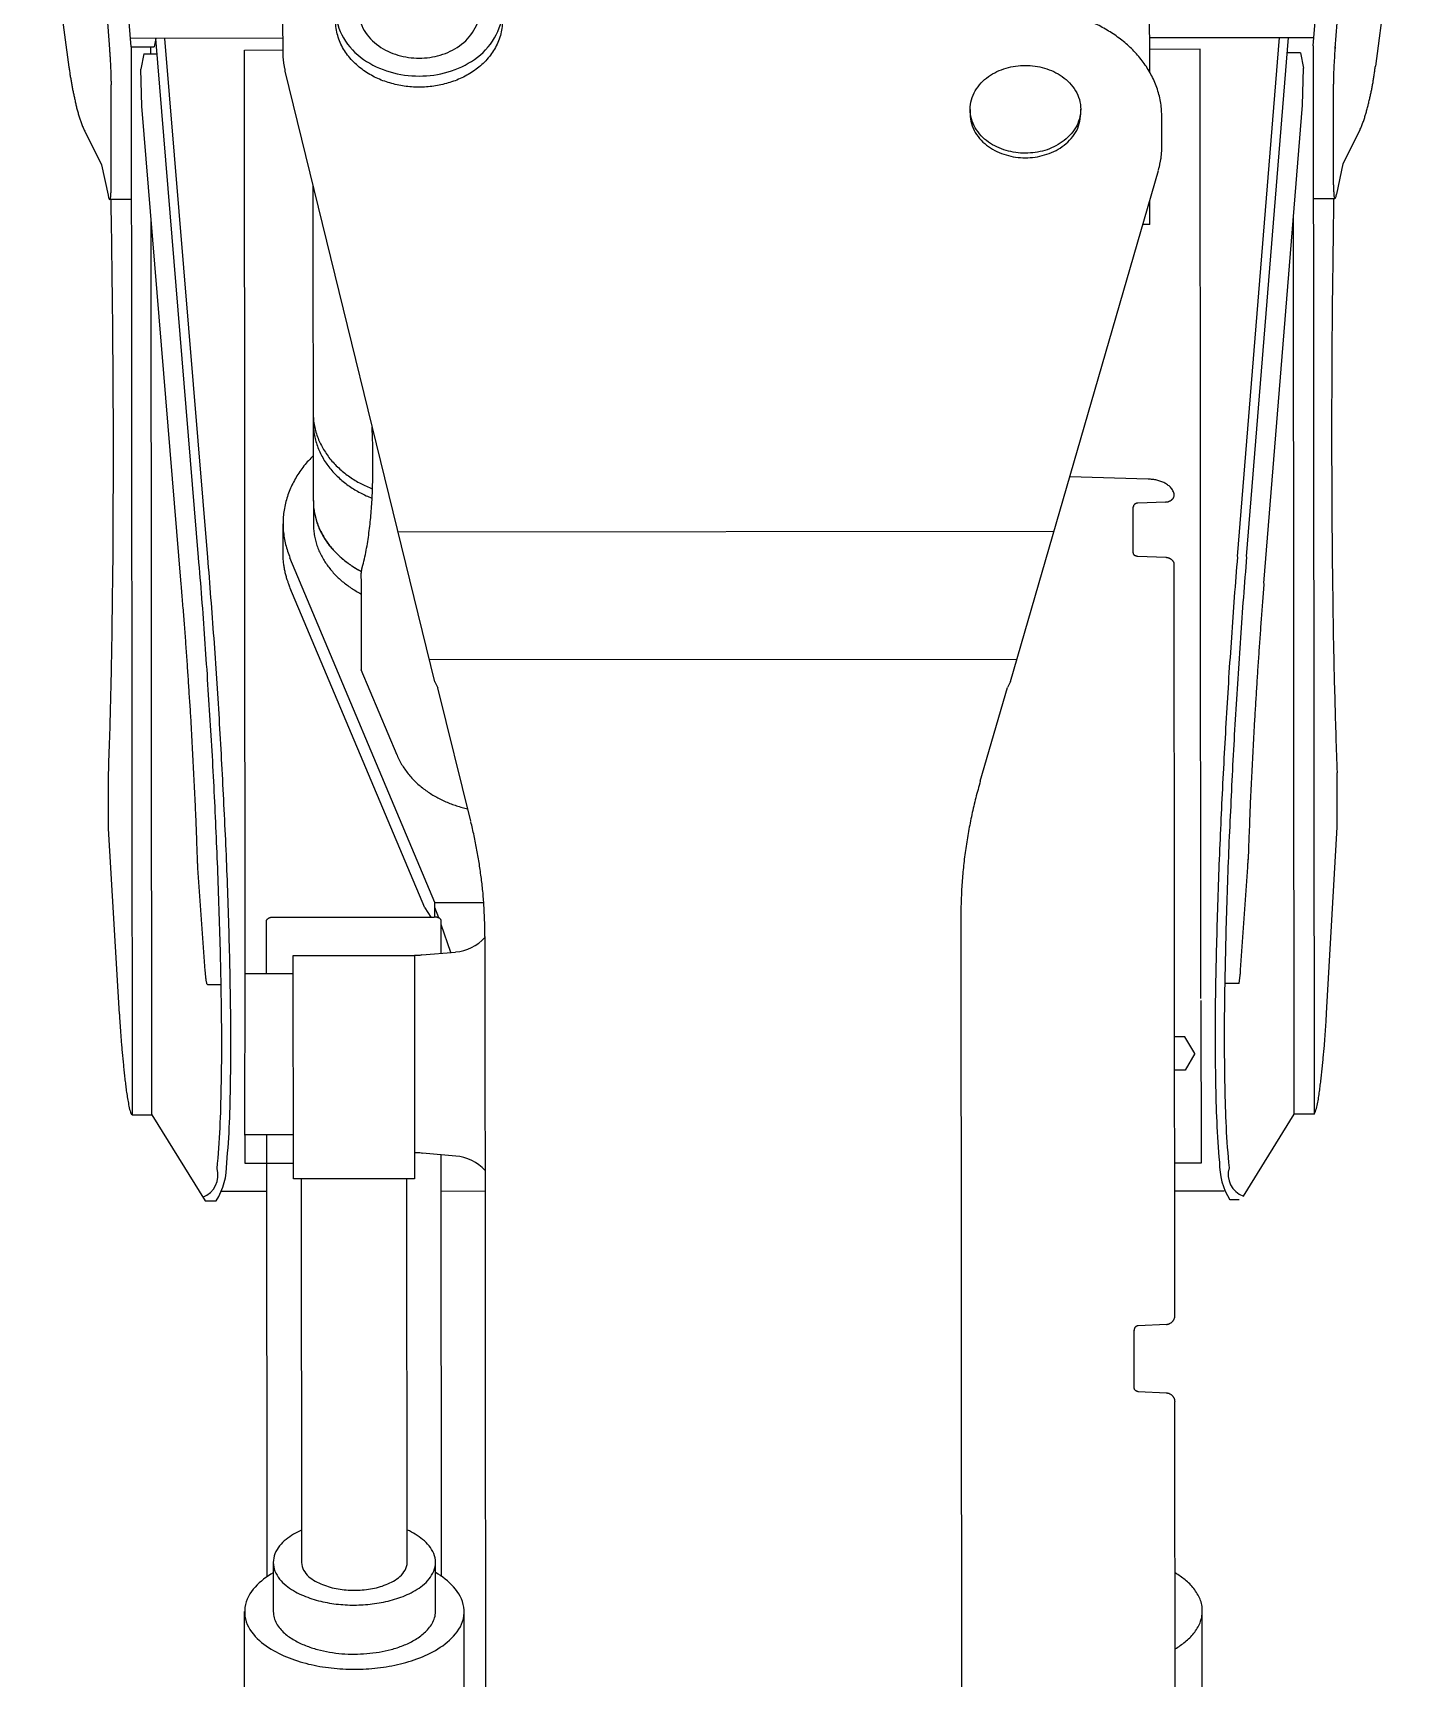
# Model space of a CAD drawing. Header units: millimetres. Extents: x 21.96 to 23.21, y 30.4 to 34.37.
# Drawn here: x 22.455 to 22.909, y 32.699 to 33.242 of the extents above; entities that cross this region are included whole.
import ezdxf

# ---------------------------------------------------------------- set-up
doc = ezdxf.new("R2010")
doc.units = ezdxf.units.MM

# ---------------------------------------------------------------- blocks, each defined once
blk = doc.blocks.new('*U93')
for p, q in [((1.7123, 5.6599), (1.7112, 7.0025)), ((1.0406, 5.6765), (1.0241, 5.877)), ((1.8201, 5.6771), (1.8363, 5.8776)), ((0.9757, 5.8422), (0.9995, 5.663)), ((1.8847, 5.8429), (1.8612, 5.6637)), ((1.8397, 5.7465), (1.8345, 5.6756)), ((1.1405, 5.6821), (1.0401, 5.682)), ((1.0568, 5.682), (1.0557, 5.6765)), ((1.085, 5.3396), (1.0568, 5.682)), ((1.0911, 5.3396), (1.0628, 5.682)), ((1.7123, 5.6826), (1.8206, 5.6827)), ((1.7702, 5.3401), (1.7979, 5.6826)), ((1.7762, 5.3401), (1.8039, 5.6826)), ((1.0405, 5.6765), (1.0557, 5.6765)), ((1.0489, 5.6718), (1.047, 5.6617)), ((1.0489, 5.6718), (1.0576, 5.6718)), ((1.0536, 5.6718), (1.0536, 5.6765)), ((1.8118, 5.6724), (1.8031, 5.6724)), ((1.8118, 5.6724), (1.8138, 5.6623)), ((1.0476, 5.6373), (1.047, 5.6617)), ((1.2408, 5.2574), (1.1421, 5.6604)), ((1.8132, 5.6379), (1.8138, 5.6623)), ((1.0273, 5.5849), (1.0273, 5.6513)), ((1.8336, 5.5855), (1.8335, 5.6519)), ((1.0736, 5.3219), (1.0476, 5.6373)), ((1.7877, 5.3225), (1.8132, 5.6379)), ((1.7203, 5.6109), (1.7203, 5.6304)), ((1.0099, 5.6209), (1.021, 5.5986)), ((1.8509, 5.6215), (1.8398, 5.5993)), ((1.021, 5.5986), (1.0253, 5.5786)), ((1.6206, 5.2577), (1.7181, 5.5949)), ((1.8398, 5.5993), (1.8356, 5.5793)), ((1.1607, 5.3767), (1.1605, 5.5852)), ((1.0406, 5.5757), (1.0264, 5.5757)), ((1.7124, 5.5592), (1.7124, 5.5752)), ((1.8203, 5.5763), (1.8345, 5.5763)), ((1.7124, 5.5592), (1.7077, 5.5592)), ((1.8077, 4.9723), (1.8072, 5.5641)), ((1.7114, 5.3912), (1.6597, 5.3928)), ((1.1607, 5.3772), (1.1607, 5.3618)), ((1.7228, 5.3761), (1.7044, 5.3753)), ((1.6492, 5.3566), (1.2166, 5.3562)), ((1.2409, 5.1119), (1.1453, 5.3393)), ((1.7229, 5.3394), (1.7044, 5.3402)), ((1.7289, 4.8393), (1.7285, 5.3347)), ((1.2342, 5.1083), (1.1453, 5.3198)), ((1.1922, 5.3254), (1.1922, 5.2652)), ((1.2159, 5.209), (1.1922, 5.2653)), ((1.6248, 5.2722), (1.2372, 5.2719)), ((1.2408, 5.2574), (1.2428, 5.2535)), ((1.6206, 5.2577), (1.6186, 5.2538)), ((1.2645, 5.1655), (1.2428, 5.2535)), ((1.6006, 5.1919), (1.6186, 5.2538)), ((1.0256, 5.1608), (1.0256, 5.1969)), ((1.8359, 5.1615), (1.8359, 5.1975)), ((1.0328, 5.0381), (1.0256, 5.1608)), ((1.829, 5.0388), (1.8359, 5.1615)), ((1.0894, 5.0668), (1.0846, 5.1346)), ((1.7723, 5.0674), (1.777, 5.1352)), ((1.2342, 5.1083), (1.2383, 5.1023)), ((1.2434, 5.1017), (1.2409, 5.1085)), ((1.5878, 5.1023), (1.5888, 3.8081)), ((1.2514, 5.0789), (1.2449, 5.0973)), ((1.2739, 5.0894), (1.2749, 3.8079)), ((1.2323, 5.0773), (1.2545, 5.0792)), ((1.0908, 5.0578), (1.0999, 5.0578)), ((1.771, 5.0584), (1.7618, 5.0584)), ((1.7356, 5.0233), (1.7288, 5.0233)), ((1.742, 5.0123), (1.7356, 5.0233)), ((1.742, 5.0123), (1.7357, 5.0013)), ((1.7357, 5.0013), (1.7288, 5.0013)), ((1.0411, 4.9717), (1.0406, 4.9726)), ((1.7742, 4.9181), (1.8077, 4.9723)), ((1.8208, 4.9723), (1.8213, 4.9732)), ((1.1302, 4.6671), (1.13, 4.9585)), ((1.2546, 4.9446), (1.2326, 4.9465)), ((1.2453, 4.6672), (1.2451, 4.9454)), ((1.1527, 4.9296), (1.1529, 4.6764)), ((1.2226, 4.6765), (1.2224, 4.9296)), ((1.13, 4.9211), (1.0998, 4.9211)), ((1.274, 4.9213), (1.2451, 4.9212)), ((1.7289, 4.9216), (1.7614, 4.9217)), ((1.7713, 4.9157), (1.7653, 4.9157)), ((1.7233, 4.8335), (1.7048, 4.8325)), ((1.7233, 4.7882), (1.7048, 4.7891)), ((1.7292, 4.5145), (1.729, 4.7823)), ((1.2413, 4.6441), (1.2412, 4.6765)), ((1.2603, 4.5064), (1.2602, 4.6441))]:
    blk.add_line(p, q)
for points in [[(1.0209, 5.7458), (1.0262, 5.675, -0.000814), (1.0264, 5.6727, -0.000025), (1.0265, 5.6712, -0.000025), (1.0266, 5.6696, -0.000025), (1.0267, 5.6681, -0.000025), (1.0268, 5.6665, -0.000025), (1.0269, 5.665, -0.000025), (1.0269, 5.6634, -0.000025), (1.027, 5.6619, -0.000024), (1.0271, 5.6604, -0.000024), (1.0271, 5.6588, -0.000024), (1.0272, 5.6573, -0.000024), (1.0272, 5.6558, -0.000023), (1.0272, 5.6543, -0.000023), (1.0273, 5.6528, -0.002148), (1.0273, 5.6513)], [(1.2854, 5.7008), (1.2854, 5.6935, -0.069368), (1.2841, 5.6839, -0.064216), (1.2802, 5.675, -0.056547), (1.2744, 5.6673, -0.049136), (1.267, 5.6609, -0.043234), (1.2586, 5.656, -0.039057), (1.2496, 5.6526, -0.036446), (1.2401, 5.6505, -0.035215), (1.2304, 5.6498, -0.035242), (1.2207, 5.6505, -0.036494), (1.2112, 5.6526, -0.039091), (1.2022, 5.656, -0.04324), (1.1938, 5.6609, -0.049091), (1.1865, 5.6673, -0.056399), (1.1806, 5.675, -0.064043), (1.1768, 5.6839, -0.06933), (1.1754, 5.6934), (1.1754, 5.7007)], [(1.7203, 5.6304, 0.042046), (1.7202, 5.6333, 0.041631), (1.719, 5.6427, 0.040033), (1.7162, 5.6518, 0.03764), (1.712, 5.6604, 0.034885), (1.7066, 5.6682, 0.032023), (1.7003, 5.6753, 0.029502), (1.6931, 5.6815, 0.027268), (1.6852, 5.6869, 0.025396), (1.6768, 5.6915, 0.023895), (1.668, 5.6952, 0.022739), (1.6589, 5.698, 0.0219), (1.6496, 5.7001, 0.021351), (1.6402, 5.7013, 0.021082), (1.6306, 5.7017, 0.021059), (1.6211, 5.7014)], [(1.1404, 5.6934), (1.1405, 5.6739, -0.000013), (1.1405, 5.6731, -0.000013), (1.1405, 5.6722, -0.000013), (1.1405, 5.6714, -0.000014), (1.1406, 5.6705, -0.000014), (1.1406, 5.6697, -0.000014), (1.1407, 5.6688, -0.000015), (1.1408, 5.668, -0.000014), (1.1409, 5.6672, -0.000015), (1.141, 5.6664, -0.000015), (1.1411, 5.6655, -0.000015), (1.1412, 5.6647, -0.000015), (1.1414, 5.6639, -0.000016), (1.1415, 5.6631, -0.000016), (1.1417, 5.6623, -0.000016), (1.1419, 5.6614, -0.000016), (1.142, 5.6606)], [(1.8346, 5.6764, -0.000021), (1.8345, 5.6749, -0.000022), (1.8344, 5.6733, -0.000022), (1.8342, 5.6718, -0.000022), (1.8342, 5.6703, -0.000022), (1.8341, 5.6687, -0.000023), (1.834, 5.6672, -0.000023), (1.8339, 5.6656, -0.000023), (1.8338, 5.6641, -0.000023), (1.8338, 5.6625, -0.000023), (1.8337, 5.661, -0.000023), (1.8336, 5.6595, -0.000023), (1.8336, 5.658, -0.000023), (1.8336, 5.6564, -0.000023), (1.8335, 5.6549, -0.000023), (1.8335, 5.6534, 0.002148), (1.8335, 5.6519)], [(0.9995, 5.663, 0.002779), (0.9999, 5.6603, 0.002728), (1.0003, 5.6576, 0.002695), (1.0008, 5.655, 0.0027), (1.0012, 5.6523, 0.00275), (1.0017, 5.6496, 0.002841), (1.0022, 5.6469, 0.002979), (1.0028, 5.6443, 0.003176), (1.0034, 5.6416, 0.003449), (1.004, 5.6389, 0.003828), (1.0046, 5.6363, 0.004361), (1.0053, 5.6336, 0.005105), (1.0061, 5.631, 0.00621), (1.0069, 5.6284, 0.008033), (1.0078, 5.6258, 0.011319), (1.0088, 5.6233, 0.018429), (1.0099, 5.6208)], [(1.5938, 5.6352, -0.134637), (1.5973, 5.6475, -0.105698), (1.606, 5.6568, -0.0823), (1.6176, 5.6624, -0.071571), (1.6303, 5.6642, -0.071725), (1.643, 5.6624, -0.082243), (1.6546, 5.6568, -0.105703), (1.6634, 5.6475, -0.134527), (1.6668, 5.6353, -0.134642), (1.6634, 5.623, -0.105696), (1.6546, 5.6137, -0.082297), (1.6431, 5.6081, -0.07157), (1.6304, 5.6063, -0.071724), (1.6176, 5.6081, -0.082244), (1.606, 5.6136, -0.105705), (1.5973, 5.623, -0.134524), (1.5938, 5.6352), (1.5938, 5.6322, 0.069212), (1.5947, 5.6258, 0.064054), (1.5973, 5.6199, 0.056412), (1.6012, 5.6148, 0.049102), (1.606, 5.6106, 0.043249), (1.6116, 5.6074, 0.039097), (1.6176, 5.6051, 0.036497), (1.6239, 5.6037, 0.035244), (1.6303, 5.6032, 0.035214), (1.6367, 5.6037, 0.036443), (1.643, 5.6051, 0.039051), (1.6491, 5.6073, 0.043226), (1.6546, 5.6106, 0.049125), (1.6595, 5.6148, 0.056534), (1.6634, 5.6199, 0.064204), (1.6659, 5.6259, 0.069481), (1.6668, 5.6322), (1.6668, 5.6353)], [(1.8509, 5.6215, 0.018429), (1.852, 5.624, 0.011319), (1.853, 5.6265, 0.008033), (1.8539, 5.6291, 0.00621), (1.8547, 5.6317, 0.005105), (1.8554, 5.6343, 0.004361), (1.8562, 5.637, 0.003827), (1.8568, 5.6396, 0.003449), (1.8574, 5.6423, 0.003175), (1.858, 5.645, 0.002979), (1.8586, 5.6476, 0.002841), (1.8591, 5.6503, 0.00275), (1.8596, 5.653, 0.0027), (1.86, 5.6556, 0.002695), (1.8604, 5.6583, 0.002728), (1.8608, 5.661, 0.002779), (1.8612, 5.6637)], [(1.7181, 5.595, 0.00001), (1.7183, 5.5959, 0.00001), (1.7186, 5.5969, 0.000011), (1.7188, 5.5979, 0.000011), (1.719, 5.5989, 0.000011), (1.7192, 5.5999, 0.004386), (1.7194, 5.6009, 0.004522), (1.7196, 5.6019, 0.004523), (1.7198, 5.6029, 0.004522), (1.7199, 5.604, 0.00452), (1.72, 5.605, 0.004516), (1.7201, 5.606, 0.00451), (1.7202, 5.607, 0.004503), (1.7203, 5.608, 0.004494), (1.7203, 5.6091, 0.004484), (1.7203, 5.6101, 0.004445), (1.7203, 5.6111)], [(1.0253, 5.5786, 0.00676), (1.0255, 5.5778, 0.0109), (1.0257, 5.5771, 0.024045), (1.0259, 5.5763, 0.172184), (1.0264, 5.5757, 0.274526), (1.0268, 5.5762, 0.027881), (1.027, 5.577, 0.012015), (1.0271, 5.5778, 0.00001), (1.0271, 5.5785, 0.00001), (1.0272, 5.5793, 0.000011), (1.0272, 5.5801, 0.000011), (1.0273, 5.5808, 0.000011), (1.0273, 5.5816, 0.000011), (1.0273, 5.5824, 0.000012), (1.0273, 5.5832, 0.000012), (1.0273, 5.5839, 0.000012), (1.0273, 5.5847)], [(1.8336, 5.5853, -0.000012), (1.8336, 5.5846, -0.000012), (1.8336, 5.5838, -0.000013), (1.8336, 5.583, -0.000013), (1.8336, 5.5822, -0.000013), (1.8336, 5.5815, -0.000013), (1.8337, 5.5807, -0.000013), (1.8337, 5.5799, -0.000013), (1.8338, 5.5792, -0.000014), (1.8338, 5.5784, 0.012014), (1.8339, 5.5776, 0.02788), (1.8341, 5.5769, 0.274493), (1.8345, 5.5763, 0.172207), (1.8349, 5.577, 0.024046), (1.8352, 5.5777, 0.0109), (1.8354, 5.5785, 0.00676), (1.8356, 5.5793)], [(1.0256, 5.1969, 0.001472), (1.0264, 5.2205, 0.00131), (1.0271, 5.2442, 0.001178), (1.0276, 5.2678, 0.001069), (1.028, 5.2915, 0.000977), (1.0283, 5.3151, 0.000899), (1.0286, 5.3388, 0.000833), (1.0287, 5.3625, 0.000775), (1.0288, 5.3861, 0.000725), (1.0288, 5.4098, 0.000681), (1.0288, 5.4335, 0.000642), (1.0287, 5.4571, 0.000607), (1.0285, 5.4808, 0.000576), (1.0283, 5.5045, 0.000548), (1.028, 5.5281, 0.000523), (1.0277, 5.5518, 0.000506), (1.0273, 5.5757)], [(1.8336, 5.5761, 0.000501), (1.8333, 5.5524, 0.000523), (1.833, 5.5288, 0.000548), (1.8327, 5.5051, 0.000576), (1.8325, 5.4814, 0.000607), (1.8324, 5.4578, 0.000642), (1.8323, 5.4341, 0.000681), (1.8323, 5.4104, 0.000725), (1.8324, 5.3868, 0.000775), (1.8325, 5.3631, 0.000833), (1.8327, 5.3395, 0.000899), (1.833, 5.3158, 0.000977), (1.8333, 5.2921, 0.001069), (1.8338, 5.2685, 0.001178), (1.8344, 5.2448, 0.00131), (1.8351, 5.2212, 0.001472), (1.8359, 5.1975)], [(1.1606, 5.4346, 0.023717), (1.1608, 5.4304, 0.023451), (1.1614, 5.4263, 0.02304), (1.1624, 5.4222, 0.02244), (1.1638, 5.4182, 0.021696), (1.1655, 5.4144, 0.020854), (1.1675, 5.4107, 0.019902), (1.1698, 5.4072, 0.018979), (1.1723, 5.4039, 0.01813), (1.1751, 5.4008, 0.017306), (1.1782, 5.3979, 0.016525), (1.1814, 5.3952, 0.015776), (1.1848, 5.3927, 0.015159), (1.1883, 5.3904, 0.014543), (1.192, 5.3883, 0.014017), (1.1957, 5.3865, 0.013557), (1.1996, 5.3849)], [(1.1607, 5.4283, 0.023609), (1.1609, 5.4241, 0.023346), (1.1614, 5.42, 0.02294), (1.1624, 5.416, 0.022348), (1.1637, 5.412, 0.021613), (1.1654, 5.4082, 0.020781), (1.1674, 5.4045, 0.019837), (1.1697, 5.401, 0.018921), (1.1722, 5.3977, 0.01808), (1.175, 5.3946, 0.017262), (1.178, 5.3917, 0.016486), (1.1812, 5.389, 0.015736), (1.1846, 5.3865, 0.015121), (1.1881, 5.3842, 0.014511), (1.1917, 5.3822, 0.013986), (1.1955, 5.3803, 0.013526), (1.1993, 5.3787)], [(1.193, 5.333, 0.011701), (1.1944, 5.3386, 0.009549), (1.1956, 5.3443, 0.007962), (1.1966, 5.35, 0.006784), (1.1974, 5.3558, 0.005862), (1.1981, 5.3616, 0.005135), (1.1987, 5.3673, 0.004555), (1.1991, 5.3732, 0.004072), (1.1995, 5.379, 0.003673), (1.1997, 5.3848, 0.003343), (1.1999, 5.3906, 0.003062), (1.2, 5.3964, 0.00282), (1.2, 5.4023, 0.002602), (1.2, 5.4081, 0.002422), (1.1999, 5.4139, 0.002263), (1.1997, 5.4197, 0.002123), (1.1995, 5.4255)], [(1.1607, 5.4067, 0.015154), (1.1575, 5.4034, 0.015788), (1.1545, 5.3999, 0.016443), (1.1518, 5.3962, 0.017106), (1.1493, 5.3923, 0.017761), (1.1471, 5.3883, 0.018389), (1.1452, 5.3841, 0.018965), (1.1436, 5.3798, 0.019465), (1.1423, 5.3753, 0.019865), (1.1414, 5.3708, 0.020143), (1.1409, 5.3663, 0.02031), (1.1407, 5.3617, 0.020246), (1.1409, 5.3571, 0.020004), (1.1415, 5.3525, 0.019746), (1.1424, 5.348, 0.019364), (1.1437, 5.3436, 0.018879), (1.1453, 5.3394)], [(1.7285, 5.3803), (1.7285, 5.3803, 0.050845), (1.7284, 5.3816, 0.046993), (1.728, 5.3829, 0.041317), (1.7273, 5.3842, 0.035574), (1.7265, 5.3853, 0.030322), (1.7256, 5.3863, 0.02561), (1.7245, 5.3871, 0.022341), (1.7234, 5.3879, 0.019711), (1.7222, 5.3886, 0.017626), (1.721, 5.3892, 0.015841), (1.7197, 5.3897, 0.014817), (1.7184, 5.3901, 0.013969), (1.717, 5.3905, 0.012968), (1.7157, 5.3908, 0.01242), (1.7143, 5.391, 0.012157), (1.7129, 5.3911, 0.011951), (1.7115, 5.3912)], [(1.1607, 5.3772, 0.020519), (1.1608, 5.3735, 0.020402), (1.1613, 5.3699, 0.020142), (1.1621, 5.3663, 0.019754), (1.1631, 5.3627, 0.019259), (1.1644, 5.3593, 0.018684), (1.166, 5.3559, 0.018054), (1.1678, 5.3527, 0.017291), (1.1698, 5.3496, 0.016664), (1.172, 5.3467, 0.016034), (1.1745, 5.3439, 0.015415), (1.1771, 5.3413, 0.01482), (1.1798, 5.3388, 0.014257), (1.1827, 5.3365, 0.013728), (1.1857, 5.3343, 0.013295), (1.1889, 5.3323, 0.012807), (1.1921, 5.3305)], [(1.1607, 5.3767, 0.020817), (1.1608, 5.3731, 0.020691), (1.1613, 5.3694, 0.020412), (1.1621, 5.3658, 0.019996), (1.1631, 5.3623, 0.019468), (1.1644, 5.3588, 0.018857), (1.166, 5.3555, 0.01819), (1.1679, 5.3523, 0.017383), (1.1699, 5.3492, 0.016724), (1.1722, 5.3463, 0.016066), (1.1746, 5.3436, 0.015422), (1.1772, 5.341, 0.014805), (1.18, 5.3385, 0.014223), (1.1829, 5.3362, 0.013662), (1.1859, 5.3341, 0.013224), (1.1891, 5.3321, 0.012734), (1.1923, 5.3304)], [(1.7044, 5.3753, 0.000005), (1.7041, 5.3753, 0.000005), (1.7038, 5.3753, 0.000005), (1.7036, 5.3752, 0.000004), (1.7033, 5.3751, 0.000003), (1.7031, 5.375, 0.000003), (1.7028, 5.3749, 0.000002), (1.7026, 5.3748, 0.000002), (1.7024, 5.3746, 0.000001), (1.7022, 5.3745, 0.000001), (1.702, 5.3743), (1.7019, 5.3741, -0.000001), (1.7017, 5.3738, -0.000002), (1.7016, 5.3736, -0.000003), (1.7016, 5.3733, -0.000004), (1.7015, 5.3731, -0.000004), (1.7015, 5.3728)], [(1.7228, 5.3761, 0.017605), (1.7234, 5.3762, -0.000009), (1.7239, 5.3762, 0.017561), (1.7244, 5.3763, 0.018084), (1.7249, 5.3765, 0.018769), (1.7253, 5.3767, 0.019627), (1.7258, 5.3769, 0.020669), (1.7262, 5.3771, 0.021906), (1.7267, 5.3774, 0.023337), (1.727, 5.3778, 0.024951), (1.7274, 5.3781, 0.02671), (1.7277, 5.3785, 0.02854), (1.728, 5.3789, 0.030325), (1.7282, 5.3794, 0.03349), (1.7284, 5.3799, 0.03398), (1.7285, 5.3804, 0.032982), (1.7285, 5.3809)], [(1.7043, 5.3402, 0.000006), (1.7041, 5.3402, 0.000006), (1.7038, 5.3403, 0.000006), (1.7036, 5.3403, 0.000007), (1.7033, 5.3404, 0.000007), (1.7031, 5.3405, 0.000007), (1.7028, 5.3406, 0.000007), (1.7026, 5.3407, 0.000007), (1.7024, 5.3409, 0.000007), (1.7022, 5.3411, 0.000006), (1.7021, 5.3412, 0.000006), (1.7019, 5.3414, 0.000006), (1.7018, 5.3416, 0.000006), (1.7017, 5.3418, 0.000006), (1.7016, 5.3421, 0.000005), (1.7016, 5.3423, 0.000004), (1.7015, 5.3426), (1.7015, 5.373)], [(1.1453, 5.32, -0.005793), (1.1447, 5.3213, -0.005838), (1.1442, 5.3227, -0.005881), (1.1438, 5.324, -0.006033), (1.1433, 5.3254, -0.006079), (1.1429, 5.3267, -0.006121), (1.1425, 5.3281, -0.00616), (1.1422, 5.3295, -0.006195), (1.1419, 5.3309, -0.006227), (1.1416, 5.3324, -0.006254), (1.1414, 5.3338, -0.006278), (1.1412, 5.3352, -0.006297), (1.141, 5.3366, -0.006312), (1.1409, 5.3381, -0.006322), (1.1408, 5.3395, -0.006328), (1.1407, 5.3409, -0.006329), (1.1407, 5.3424), (1.1407, 5.3618)], [(1.1607, 5.3618, 0.020721), (1.1609, 5.3582, 0.020598), (1.1613, 5.3546, 0.020322), (1.1621, 5.351, 0.019912), (1.1631, 5.3475, 0.019391), (1.1644, 5.344, 0.018786), (1.166, 5.3407, 0.018126), (1.1678, 5.3375, 0.017325), (1.1698, 5.3345, 0.016673), (1.1721, 5.3316, 0.01602), (1.1745, 5.3288, 0.015382), (1.1771, 5.3262, 0.014769), (1.1798, 5.3237, 0.01419), (1.1827, 5.3215, 0.013622), (1.1857, 5.3193, 0.013191), (1.1889, 5.3174, 0.012706), (1.1921, 5.3156)], [(1.0878, 4.9175, 0.397243), (1.0972, 4.9364, 0.016155), (1.0992, 4.9632, 0.007097), (1.1, 4.99, 0.004377), (1.1003, 5.0169, 0.003144), (1.1001, 5.0439, 0.002466), (1.0996, 5.0708, 0.002052), (1.0989, 5.0977, 0.001782), (1.098, 5.1246, 0.001601), (1.0969, 5.1515, 0.001477), (1.0957, 5.1783, 0.001395), (1.0943, 5.2052, 0.001346), (1.0927, 5.2321, 0.001324), (1.091, 5.259, 0.001327), (1.0892, 5.2858, 0.001356), (1.0872, 5.3127, 0.001412), (1.085, 5.3395)], [(1.0967, 4.9151, 0.141147), (1.1036, 4.94, 0.013846), (1.1054, 4.9666, 0.006543), (1.1061, 4.9932, 0.004152), (1.1063, 5.0199, 0.003025), (1.1061, 5.0465, 0.002396), (1.1056, 5.0732, 0.002005), (1.1049, 5.0999, 0.00175), (1.104, 5.1265, 0.001576), (1.1029, 5.1532, 0.001458), (1.1016, 5.1798, 0.001379), (1.1002, 5.2064, 0.001332), (1.0987, 5.2331, 0.001311), (1.097, 5.2597, 0.001315), (1.0952, 5.2863, 0.001344), (1.0932, 5.3129, 0.001399), (1.0911, 5.3395)], [(1.1922, 5.3257, 0.000007), (1.1922, 5.3262, 0.000007), (1.1922, 5.3266, 0.000007), (1.1922, 5.3271, 0.000007), (1.1922, 5.3276, 0.000007), (1.1923, 5.328, 0.000007), (1.1923, 5.3285, 0.000007), (1.1923, 5.3289, 0.000006), (1.1924, 5.3294, 0.000006), (1.1924, 5.3298, 0.000006), (1.1925, 5.3303, 0.000006), (1.1925, 5.3307, 0.000006), (1.1926, 5.3312, 0.000005), (1.1927, 5.3316, 0.000005), (1.1927, 5.3321, 0.000005), (1.1928, 5.3325, 0.000004), (1.193, 5.333)], [(1.7285, 5.3347, 0.032471), (1.7285, 5.3352, 0.032159), (1.7284, 5.3357, 0.031287), (1.7283, 5.3361, 0.029979), (1.728, 5.3366, 0.028396), (1.7278, 5.337, 0.026695), (1.7275, 5.3374, 0.024037), (1.7271, 5.3378, 0.023021), (1.7267, 5.3381, 0.022023), (1.7263, 5.3384, 0.021078), (1.7259, 5.3387, 0.020206), (1.7254, 5.3389, 0.019421), (1.7249, 5.3391, 0.018728), (1.7244, 5.3392, 0.018127), (1.7239, 5.3393, 0.017616), (1.7234, 5.3394, 0.01719), (1.7229, 5.3394)], [(1.7702, 5.34, 0.001399), (1.7681, 5.3134, 0.001344), (1.7662, 5.2868, 0.001315), (1.7644, 5.2602, 0.001311), (1.7628, 5.2336, 0.001332), (1.7613, 5.207, 0.001379), (1.7599, 5.1803, 0.001458), (1.7587, 5.1537, 0.001576), (1.7576, 5.127, 0.00175), (1.7568, 5.1004, 0.002005), (1.7561, 5.0737, 0.002396), (1.7556, 5.0471, 0.003025), (1.7555, 5.0204, 0.004152), (1.7557, 4.9938, 0.006543), (1.7565, 4.9671, 0.013846), (1.7583, 4.9405, 0.141147), (1.7652, 4.9157)], [(1.7762, 5.34, 0.001412), (1.7741, 5.3132, 0.001356), (1.7722, 5.2864, 0.001327), (1.7704, 5.2595, 0.001324), (1.7687, 5.2326, 0.001346), (1.7672, 5.2058, 0.001395), (1.7659, 5.1789, 0.001477), (1.7646, 5.152, 0.0016), (1.7636, 5.1251, 0.001782), (1.7627, 5.0982, 0.002052), (1.7621, 5.0713, 0.002466), (1.7616, 5.0444, 0.003144), (1.7615, 5.0175, 0.004377), (1.7618, 4.9906, 0.007097), (1.7627, 4.9637, 0.016155), (1.7647, 4.9369, 0.397244), (1.7741, 4.9181)], [(1.0843, 5.1398, 0.000925), (1.0839, 5.1512, 0.000875), (1.0835, 5.1626, 0.000832), (1.083, 5.174, 0.000798), (1.0825, 5.1854, 0.00077), (1.0819, 5.1967, 0.000748), (1.0813, 5.2081, 0.000731), (1.0807, 5.2195, 0.000719), (1.0801, 5.2309, 0.000711), (1.0794, 5.2423, 0.000707), (1.0786, 5.2537, 0.000705), (1.0779, 5.265, 0.000708), (1.0771, 5.2764, 0.000715), (1.0763, 5.2878, 0.000727), (1.0754, 5.2991, 0.000743), (1.0745, 5.3105, 0.000763), (1.0736, 5.3218)], [(1.7877, 5.3224, 0.000763), (1.7868, 5.311, 0.000743), (1.7859, 5.2997, 0.000727), (1.7851, 5.2883, 0.000715), (1.7843, 5.277, 0.000708), (1.7835, 5.2656, 0.000705), (1.7828, 5.2542, 0.000707), (1.7821, 5.2429, 0.000711), (1.7814, 5.2315, 0.000719), (1.7808, 5.2201, 0.000731), (1.7802, 5.2087, 0.000748), (1.7796, 5.1973, 0.00077), (1.779, 5.1859, 0.000798), (1.7785, 5.1745, 0.000832), (1.7781, 5.1631, 0.000875), (1.7776, 5.1517, 0.000925), (1.7773, 5.1403)], [(1.2159, 5.209, 0.019675), (1.2175, 5.2055, 0.018956), (1.2194, 5.2022, 0.018088), (1.2215, 5.1991, 0.017375), (1.2238, 5.1961, 0.016663), (1.2263, 5.1933, 0.015968), (1.229, 5.1906, 0.015305), (1.2319, 5.1882, 0.014629), (1.2349, 5.1858, 0.014122), (1.238, 5.1837, 0.013583), (1.2412, 5.1818, 0.013111), (1.2446, 5.18, 0.012691), (1.248, 5.1784, 0.01232), (1.2515, 5.1769, 0.011998), (1.2551, 5.1757, 0.011721), (1.2588, 5.1746, 0.011488), (1.2624, 5.1737)], [(1.6006, 5.1919, 0.004325), (1.5991, 5.1864, 0.004347), (1.5976, 5.181, 0.004368), (1.5963, 5.1754, 0.004387), (1.595, 5.1699, 0.004405), (1.5939, 5.1643, 0.004422), (1.5928, 5.1588, 0.004438), (1.5919, 5.1532, 0.004452), (1.591, 5.1476, 0.004464), (1.5902, 5.1419, 0.004476), (1.5896, 5.1363, 0.004485), (1.589, 5.1307, 0.004493), (1.5886, 5.125, 0.0045), (1.5882, 5.1193, 0.004504), (1.588, 5.1137, 0.004524), (1.5878, 5.108, 0.004506), (1.5878, 5.1023)], [(1.2739, 5.0894, 0.00381), (1.2738, 5.0942, 0.00381), (1.2737, 5.0989, 0.003808), (1.2735, 5.1037, 0.003805), (1.2733, 5.1085, 0.003802), (1.273, 5.1133, 0.003797), (1.2726, 5.1181, 0.003792), (1.2721, 5.1229, 0.003785), (1.2715, 5.1276, 0.003759), (1.2709, 5.1324, 0.003751), (1.2702, 5.1371, 0.003743), (1.2695, 5.1418, 0.003734), (1.2686, 5.1465, 0.003724), (1.2677, 5.1512, 0.003713), (1.2667, 5.1559, 0.003701), (1.2657, 5.1606, 0.003688), (1.2646, 5.1652)], [(1.0846, 5.1345, 0.000006), (1.0846, 5.1349, 0.000006), (1.0846, 5.1352, 0.000006), (1.0846, 5.1355, 0.000006), (1.0845, 5.1359, 0.000006), (1.0845, 5.1362, 0.000006), (1.0845, 5.1365, 0.000006), (1.0845, 5.1368, 0.000006), (1.0845, 5.1372, 0.000006), (1.0844, 5.1375, 0.000006), (1.0844, 5.1378, 0.000006), (1.0844, 5.1382, 0.000006), (1.0844, 5.1385, 0.000006), (1.0844, 5.1388, 0.000006), (1.0844, 5.1392, 0.000006), (1.0844, 5.1395, 0.000006), (1.0843, 5.1398)], [(1.777, 5.1351, 0.000005), (1.777, 5.1354, 0.000005), (1.777, 5.1357, 0.000005), (1.7771, 5.1361, 0.000006), (1.7771, 5.1364, 0.000005), (1.7771, 5.1367, 0.000005), (1.7771, 5.1371, 0.000005), (1.7771, 5.1374, 0.000005), (1.7771, 5.1377, 0.000005), (1.7772, 5.1381, 0.000005), (1.7772, 5.1384, 0.000005), (1.7772, 5.1387, 0.000005), (1.7772, 5.1391, 0.000005), (1.7772, 5.1394, 0.000005), (1.7772, 5.1397, 0.000005), (1.7772, 5.14, 0.000005), (1.7773, 5.1404)], [(1.1299, 5.0998, -0.066329), (1.1299, 5.1002, -0.062884), (1.1301, 5.1005, -0.047165), (1.1303, 5.1008, -0.036841), (1.1305, 5.101, -0.000003), (1.1308, 5.1013, -0.000004), (1.1311, 5.1015, -0.000004), (1.1314, 5.1016, -0.000005), (1.1317, 5.1018, -0.000006), (1.132, 5.1019, -0.000006), (1.1324, 5.102, -0.000006), (1.1327, 5.1021, -0.000007), (1.1331, 5.1021, -0.000007), (1.1334, 5.1022, -0.000007), (1.1338, 5.1022, -0.000008), (1.1341, 5.1022, -0.000008), (1.1345, 5.1023), (1.2403, 5.1023)], [(1.245, 5.0784), (1.2449, 5.0985), (1.2449, 5.0999, 0.064328), (1.2449, 5.1003, 0.057117), (1.2448, 5.1006, 0.045431), (1.2446, 5.1008, 0.000009), (1.2444, 5.1011, 0.00001), (1.2441, 5.1013, 0.00001), (1.2438, 5.1015, 0.00001), (1.2435, 5.1017, 0.000009), (1.2432, 5.1018, 0.000009), (1.2429, 5.1019, 0.000009), (1.2426, 5.102, 0.000009), (1.2422, 5.1021, 0.000009), (1.2419, 5.1022, 0.000009), (1.2415, 5.1023, 0.000009), (1.2412, 5.1023, 0.000008), (1.2408, 5.1023, 0.000008), (1.2404, 5.1023)], [(1.0908, 5.0578, -0.252912), (1.0904, 5.0585, -0.014681), (1.0903, 5.0593, -0.006671), (1.0901, 5.0601, 0.000017), (1.09, 5.061, 0.000017), (1.0899, 5.0618, 0.000016), (1.0898, 5.0627, 0.000016), (1.0897, 5.0635, 0.000016), (1.0896, 5.0643, 0.000016), (1.0896, 5.0652, 0.000015), (1.0895, 5.066, 0.000015), (1.0894, 5.0668)], [(1.771, 5.0584, 0.252817), (1.7713, 5.059, 0.014683), (1.7715, 5.0598, 0.006672), (1.7716, 5.0607, 0.000012), (1.7717, 5.0615, 0.000012), (1.7718, 5.0624, 0.000013), (1.7719, 5.0632, 0.000013), (1.772, 5.0641, 0.000013), (1.7721, 5.0649, 0.000013), (1.7721, 5.0657, 0.000013), (1.7722, 5.0666, 0.000013), (1.7723, 5.0674)], [(1.0328, 5.0381, 0.00116), (1.033, 5.034, 0.001147), (1.0333, 5.0299, 0.001153), (1.0336, 5.0257, 0.001179), (1.0339, 5.0216, 0.001223), (1.0342, 5.0175, 0.00129), (1.0346, 5.0134, 0.001386), (1.035, 5.0093, 0.001521), (1.0354, 5.0051, 0.001705), (1.0358, 5.001, 0.001964), (1.0362, 4.9969, 0.002358), (1.0367, 4.9928, 0.002982), (1.0372, 4.9887, 0.004072), (1.0378, 4.9846, 0.006313), (1.0385, 4.9805, 0.012638), (1.0393, 4.9764, 0.065728), (1.0406, 4.9725)], [(1.8212, 4.9731, 0.065728), (1.8225, 4.977, 0.012638), (1.8234, 4.9811, 0.006313), (1.824, 4.9852, 0.004072), (1.8246, 4.9893, 0.002982), (1.8251, 4.9934, 0.002358), (1.8256, 4.9975, 0.001964), (1.826, 5.0016, 0.001705), (1.8265, 5.0058, 0.001521), (1.8268, 5.0099, 0.001386), (1.8272, 5.014, 0.00129), (1.8276, 5.0181, 0.001223), (1.8279, 5.0223, 0.001179), (1.8282, 5.0264, 0.001153), (1.8285, 5.0305, 0.001147), (1.8287, 5.0346, 0.00116), (1.829, 5.0388)], [(1.7048, 4.8325, 0.000005), (1.7045, 4.8325, 0.000005), (1.7043, 4.8325, 0.000004), (1.704, 4.8324, 0.000004), (1.7037, 4.8323, 0.000003), (1.7035, 4.8321, 0.000003), (1.7032, 4.832, 0.000002), (1.703, 4.8318, 0.000001), (1.7028, 4.8316), (1.7026, 4.8314, -0.000001), (1.7024, 4.8311, -0.000002), (1.7023, 4.8309, -0.000002), (1.7022, 4.8306, -0.000003), (1.7021, 4.8303, -0.000004), (1.702, 4.8301, -0.000004), (1.702, 4.8298, -0.000005), (1.702, 4.8295)], [(1.7233, 4.8335, 0.02298), (1.7238, 4.8335, 0.022286), (1.7244, 4.8337, 0.022858), (1.7249, 4.8338, 0.023399), (1.7254, 4.834, 0.023901), (1.7259, 4.8343, 0.024354), (1.7264, 4.8346, 0.024749), (1.7269, 4.8349, 0.023687), (1.7273, 4.8353, 0.023819), (1.7277, 4.8358, 0.02395), (1.728, 4.8362, 0.024073), (1.7283, 4.8367, 0.024185), (1.7285, 4.8372, 0.02541), (1.7287, 4.8378, 0.025193), (1.7289, 4.8383, 0.024874), (1.7289, 4.8389, 0.024054), (1.7289, 4.8395)], [(1.7049, 4.7891, 0.000006), (1.7046, 4.7891, 0.000007), (1.7043, 4.7892, 0.000007), (1.704, 4.7893, 0.000008), (1.7038, 4.7894, 0.000008), (1.7035, 4.7895, 0.000008), (1.7032, 4.7897, 0.000008), (1.703, 4.7898, 0.000008), (1.7028, 4.79, 0.000008), (1.7026, 4.7903, 0.000008), (1.7024, 4.7905, 0.000007), (1.7023, 4.7907, 0.000007), (1.7022, 4.791, 0.000007), (1.7021, 4.7913, 0.000006), (1.702, 4.7915, 0.000005), (1.702, 4.7918, 0.000005), (1.702, 4.792), (1.702, 4.8296)], [(1.729, 4.7823, 0.024228), (1.729, 4.7829, 0.024302), (1.7289, 4.7834, 0.023303), (1.7288, 4.7839, 0.023752), (1.7286, 4.7845, 0.024128), (1.7283, 4.785, 0.024428), (1.7281, 4.7855, 0.024647), (1.7277, 4.7859, 0.024783), (1.7273, 4.7864, 0.024837), (1.7269, 4.7868, 0.024173), (1.7264, 4.7871, 0.02343), (1.7259, 4.7874, 0.023929), (1.7254, 4.7877, 0.024328), (1.7249, 4.7879, 0.024036), (1.7243, 4.788, 0.02369), (1.7237, 4.7881, 0.023294), (1.7232, 4.7882)], [(1.1529, 4.6977, 0.065238), (1.1427, 4.6916, 0.12448), (1.1354, 4.6822, 0.198985), (1.1354, 4.6706, 0.124373), (1.1427, 4.6613, 0.065271), (1.1528, 4.6551, 0.042691), (1.1641, 4.6512, 0.033379), (1.1758, 4.649, 0.029806), (1.1877, 4.6483, 0.029759), (1.1996, 4.6491, 0.033375), (1.2114, 4.6513, 0.042637), (1.2226, 4.6552, 0.065243), (1.2328, 4.6613, 0.124495), (1.2401, 4.6707, 0.198955), (1.2401, 4.6823, 0.124371), (1.2328, 4.6916, 0.065271), (1.2227, 4.6978)], [(1.1343, 4.6696, 0.078261), (1.1223, 4.6602, 0.149877), (1.1156, 4.6467, 0.178223), (1.1189, 4.6322, 0.098634), (1.1296, 4.6214, 0.055872), (1.143, 4.6141, 0.038626), (1.1575, 4.6094, 0.031103), (1.1725, 4.6068, 0.028164), (1.1878, 4.606, 0.028121), (1.2031, 4.6068, 0.031113), (1.2181, 4.6095, 0.038636), (1.2326, 4.6142, 0.055939), (1.246, 4.6215, 0.098885), (1.2567, 4.6323, 0.17855), (1.26, 4.6469, 0.149355), (1.2532, 4.6603, 0.078093), (1.2413, 4.6697)], [(1.1343, 4.6764), (1.1343, 4.644, 0.127723), (1.1364, 4.6362, 0.082917), (1.1416, 4.6298, 0.05228), (1.1482, 4.6251, 0.036607), (1.1556, 4.6216, 0.028404), (1.1634, 4.619, 0.023864), (1.1714, 4.6173, 0.021404), (1.1795, 4.6162, 0.02031), (1.1877, 4.6159, 0.020257), (1.1959, 4.6163, 0.021355), (1.2041, 4.6173, 0.023845), (1.2121, 4.619, 0.028322), (1.2199, 4.6216, 0.036513), (1.2273, 4.6251, 0.052098), (1.2339, 4.6299, 0.082687), (1.2391, 4.6362, 0.127881), (1.2413, 4.644)], [(1.1529, 4.6764, 0.127568), (1.1543, 4.6713, 0.082973), (1.1576, 4.6672, 0.052229), (1.162, 4.6641, 0.036644), (1.1668, 4.6618, 0.028425), (1.1718, 4.6601, 0.023875), (1.1771, 4.659, 0.02141), (1.1824, 4.6583, 0.020313), (1.1877, 4.6581, 0.020255), (1.193, 4.6583, 0.021349), (1.1983, 4.659, 0.023833), (1.2036, 4.6601, 0.02844), (1.2087, 4.6618, 0.036524), (1.2135, 4.6641, 0.052121), (1.2178, 4.6672, 0.082731), (1.2212, 4.6713, 0.128598), (1.2226, 4.6765)], [(1.7292, 4.6194, 0.017241), (1.7325, 4.6216, 0.01992), (1.7357, 4.624, 0.023483), (1.7387, 4.6267, 0.02789), (1.7414, 4.6297, 0.033353), (1.7437, 4.633, 0.039616), (1.7455, 4.6366, 0.045517), (1.7466, 4.6404, 0.049574), (1.747, 4.6444, 0.049649), (1.7467, 4.6484, 0.046013), (1.7455, 4.6522, 0.040014), (1.7437, 4.6558, 0.033716), (1.7414, 4.6592, 0.028165), (1.7387, 4.6622, 0.02365), (1.7357, 4.6649, 0.020099), (1.7325, 4.6673, 0.017333), (1.7291, 4.6695)], [(1.2603, 4.5063, -0.127906), (1.2574, 4.4957, -0.08272), (1.2504, 4.4872, -0.052116), (1.2414, 4.4807, -0.036523), (1.2314, 4.4759, -0.028327), (1.2208, 4.4725, -0.023848), (1.2099, 4.4701, -0.021358), (1.1989, 4.4687, -0.020258), (1.1879, 4.4683, -0.020311), (1.1768, 4.4687, -0.021404), (1.1657, 4.4701, -0.023862), (1.1549, 4.4724, -0.0284), (1.1443, 4.4759, -0.036598), (1.1343, 4.4807, -0.052261), (1.1253, 4.4871, -0.08288), (1.1183, 4.4957, -0.127809), (1.1155, 4.5063), (1.1154, 4.644)], [(1.7327, 4.484, 0.000345), (1.7328, 4.484, 0.009654), (1.7344, 4.4852, 0.010413), (1.736, 4.4865, 0.011265), (1.7375, 4.4878, 0.012218), (1.7389, 4.4891, 0.013355), (1.7403, 4.4906, 0.014653), (1.7416, 4.4921, 0.016004), (1.7428, 4.4937, 0.017455), (1.7439, 4.4954, 0.018969), (1.7448, 4.4972, 0.020484), (1.7456, 4.499, 0.022151), (1.7463, 4.5009, 0.023436), (1.7468, 4.5028, 0.024386), (1.7471, 4.5048, 0.024887), (1.7471, 4.5068), (1.747, 4.6445)]]:
    blk.add_lwpolyline(points, format="xyb")
for points in [[(1.1754, 5.7007, 0.134527), (1.1806, 5.6823, 0.105705), (1.1938, 5.6682, 0.082243), (1.2113, 5.6599, 0.071722), (1.2304, 5.6572, 0.071568), (1.2496, 5.6599, 0.082216), (1.267, 5.6682, 0.10567), (1.2802, 5.6823, 0.134747), (1.2854, 5.7008, 0.134529), (1.2802, 5.7193, 0.105704), (1.267, 5.7333, 0.082242), (1.2496, 5.7417, 0.071723), (1.2304, 5.7444, 0.071568), (1.2112, 5.7417, 0.082218), (1.1938, 5.7333, 0.105671), (1.1806, 5.7192, 0.134744)], [(1.1904, 5.7007, 0.134528), (1.1942, 5.6873, 0.105706), (1.2038, 5.6771, 0.082243), (1.2165, 5.671, 0.07172), (1.2304, 5.669, 0.071567), (1.2444, 5.671, 0.082297), (1.2571, 5.6771, 0.105698), (1.2666, 5.6874, 0.134644), (1.2704, 5.7008, 0.134526), (1.2666, 5.7142, 0.105701), (1.257, 5.7245, 0.082242), (1.2443, 5.7305, 0.071728), (1.2304, 5.7325, 0.071572), (1.2165, 5.7305, 0.082299), (1.2038, 5.7244, 0.105695), (1.1942, 5.7142, 0.134639)]]:
    blk.add_lwpolyline(points, format="xyb", close=True)
for points in [[(1.0405, 5.6765), (1.0411, 4.9717), (1.0542, 4.9717), (1.0537, 5.5635)], [(1.1476, 4.9397), (1.13, 4.9397), (1.1158, 4.9397), (1.1155, 4.9768), (1.1157, 5.048), (1.1152, 5.6743), (1.1405, 5.6744)], [(1.746, 5.0485), (1.7455, 5.6749), (1.7123, 5.6748)], [(1.8202, 5.6771), (1.8208, 4.9723), (1.8077, 4.9723)], [(1.2409, 5.1023), (1.2409, 5.1119), (1.2731, 5.1119)], [(1.1299, 5.0651), (1.1299, 5.0984), (1.1299, 5.0998)], [(1.2309, 5.0769), (1.2274, 5.0769)], [(1.1157, 5.0651), (1.1474, 5.0651)], [(1.7289, 4.9402), (1.7464, 4.9402), (1.7463, 5.0473)], [(1.0542, 4.9717), (1.0893, 4.9151), (1.0967, 4.9151)], [(1.1475, 4.9585), (1.1157, 4.9585)], [(1.2275, 4.9469), (1.231, 4.9469)]]:
    blk.add_lwpolyline(points)
blk.add_lwpolyline([(1.1474, 5.0768), (1.2274, 5.0769), (1.2275, 4.9296), (1.1476, 4.9296)], close=True)
for centre, radius, start, end in [((1.2519, 5.1091), 0.03, 275.0465, 317.2041), ((1.2329, 5.0723), 0.005, 96.9214, 113.6248), ((1.233, 4.9515), 0.005, 246.4681, 265.0466), ((1.252, 4.9147), 0.03, 42.8886, 85.0462)]:
    blk.add_arc(centre, radius, start, end)

msp = doc.modelspace()

# ---------------------------------------------------------------- block references
at = {"xscale": 0.5, "yscale": 0.5, "zscale": 0.5}
msp.add_blockref('*U93', (21.96679, 30.39943), dxfattribs=at)

doc.saveas('drawing.dxf')
